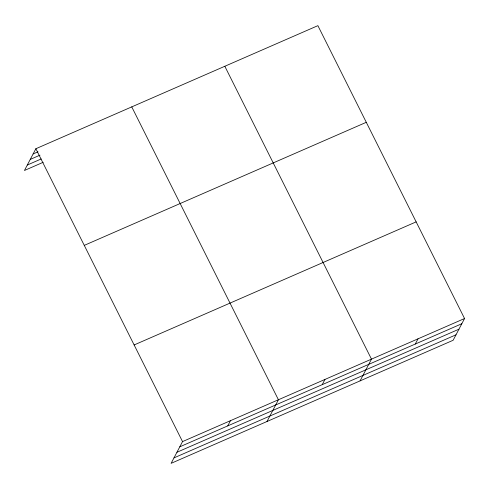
<?xml version="1.0" encoding="UTF-8"?>
<svg xmlns="http://www.w3.org/2000/svg" width="489" height="489" viewBox="0 0 489 489"><rect width="100%" height="100%" fill="white"/><g stroke="black" fill="none" stroke-linecap="round" stroke-linejoin="round"><path stroke-width="0.73" d="M464.55 318.522L182.531 441.598L171.113 463.346L453.132 340.271L464.55 318.522L317.887 25.654L35.868 148.729L24.45 170.478L43.209 162.287M227.733 425.895L230.472 420.674M267 421.5L278.418 399.751L131.755 106.883M322.214 384.66L324.953 379.446M360.069 380.882L371.481 359.14L224.818 66.272M415.277 344.048L418.016 338.834M33.13 153.943L37.995 151.822M30.263 159.402L39.994 155.154M27.317 165.019L41.21 158.956M84.267 245.374L366.285 122.305M134.133 344.953L416.151 221.878M179.793 446.812L461.812 323.742M176.926 452.27L458.951 329.195M173.98 457.887L455.999 334.812M35.868 148.729L182.531 441.598"/></g></svg>
